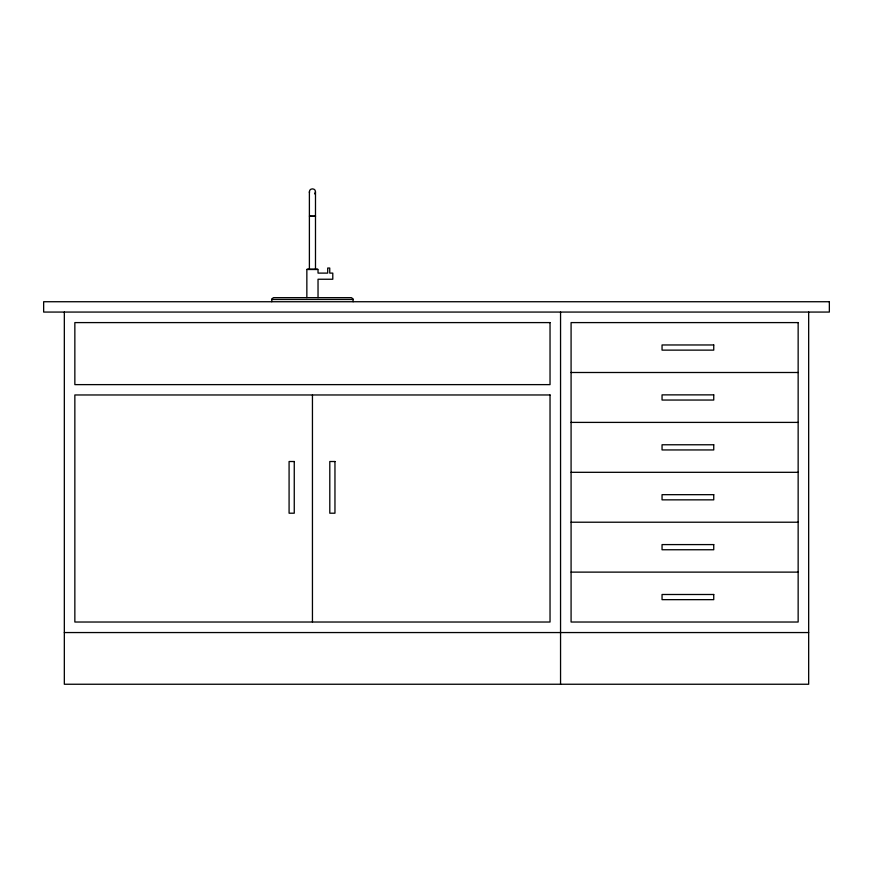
<?xml version="1.0" encoding="UTF-8"?>
<svg xmlns="http://www.w3.org/2000/svg" width="873" height="873" viewBox="0 0 873 873"><rect width="100%" height="100%" fill="white"/><g stroke="black" fill="none" stroke-linecap="round" stroke-linejoin="round"><path stroke-width="1.31" d="M271.743 301.731L271.874 298.784L273.555 297.66L351.328 297.66L353.008 298.784L353.139 301.731M309.391 269.168L309.391 191.842C309.228 187.881 315.655 187.881 315.491 191.842L315.491 269.168M315.491 191.842L314.695 193.893M307.176 269.168L317.707 269.168M271.743 299.472L353.139 299.472M571.084 372.498L798.151 372.498M571.084 422.401L798.151 422.401M571.084 472.315L798.151 472.315M571.084 522.218L798.151 522.218M571.084 572.121L798.151 572.121M64.329 632.554L808.671 632.554M309.391 191.842L309.489 192.638M808.671 312.065L808.671 684.246L64.329 684.246L64.329 312.065M560.553 312.065L560.553 684.246M318.034 297.66L318.034 279.24L332.788 279.24L332.788 273.107L329.743 273.107L329.743 268.033L327.702 268.033L327.702 273.107L318.034 273.107L318.034 269.506L306.849 269.506L306.849 297.66M312.447 394.967L312.447 622.023M309.489 216.155L315.491 216.253L309.489 216.155M829.35 301.731L43.65 301.731L43.65 312.065L829.35 312.065L829.35 301.731M550.034 322.595L74.849 322.595L74.849 384.622L550.034 384.622L550.034 322.595M798.151 322.595L571.084 322.595L571.084 622.023L798.151 622.023L798.151 322.595M713.743 344.966L662.05 344.966L662.05 350.128L713.743 350.128L713.743 344.966M713.743 394.869L662.05 394.869L662.05 400.041L713.743 400.041L713.743 394.869M550.034 394.967L74.849 394.967L74.849 622.023L550.034 622.023L550.034 394.967M713.743 444.772L662.05 444.772L662.05 449.944L713.743 449.944L713.743 444.772M294.256 461.511L289.083 461.511L289.083 513.204L294.256 513.204L294.256 461.511M334.959 461.511L329.798 461.511L329.798 513.204L334.959 513.204L334.959 461.511M713.743 494.675L662.05 494.675L662.05 499.847L713.743 499.847L713.743 494.675M713.743 544.588L662.05 544.588L662.05 549.75L713.743 549.75L713.743 544.588M713.743 594.491L662.05 594.491L662.05 599.653L713.743 599.653L713.743 594.491"/></g></svg>
